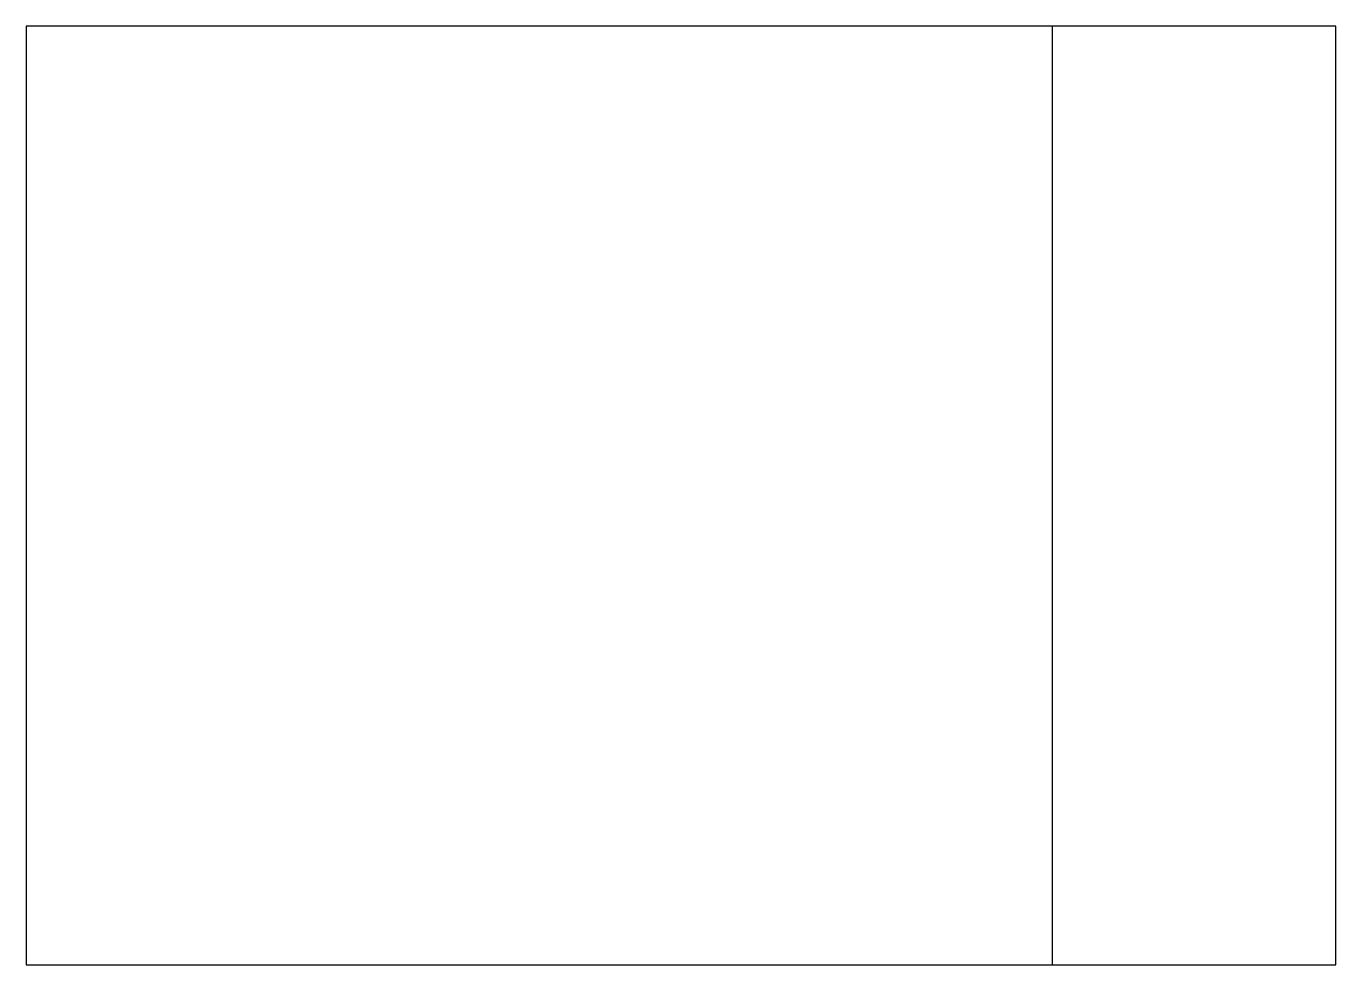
# Model space of a CAD drawing. Header units: millimetres. Extents: x 0 to 809, y 0 to 580.
import ezdxf

# ---------------------------------------------------------------- set-up
doc = ezdxf.new("R2010")
doc.units = ezdxf.units.MM
doc.header["$LTSCALE"] = 0.5
doc.layers.add('Contorno', color=3, linetype='Continuous')

msp = doc.modelspace()

# ---------------------------------------------------------------- linework, layer by layer
at = {"layer": 'Contorno'}
for p, q in [((809, 580), (0, 580)), ((0, 580), (0, 0)), ((634, 0), (634, 580)), ((809, 0), (809, 580)), ((0, 0), (809, 0))]:
    msp.add_line(p, q, dxfattribs=at)

doc.saveas('drawing.dxf')
